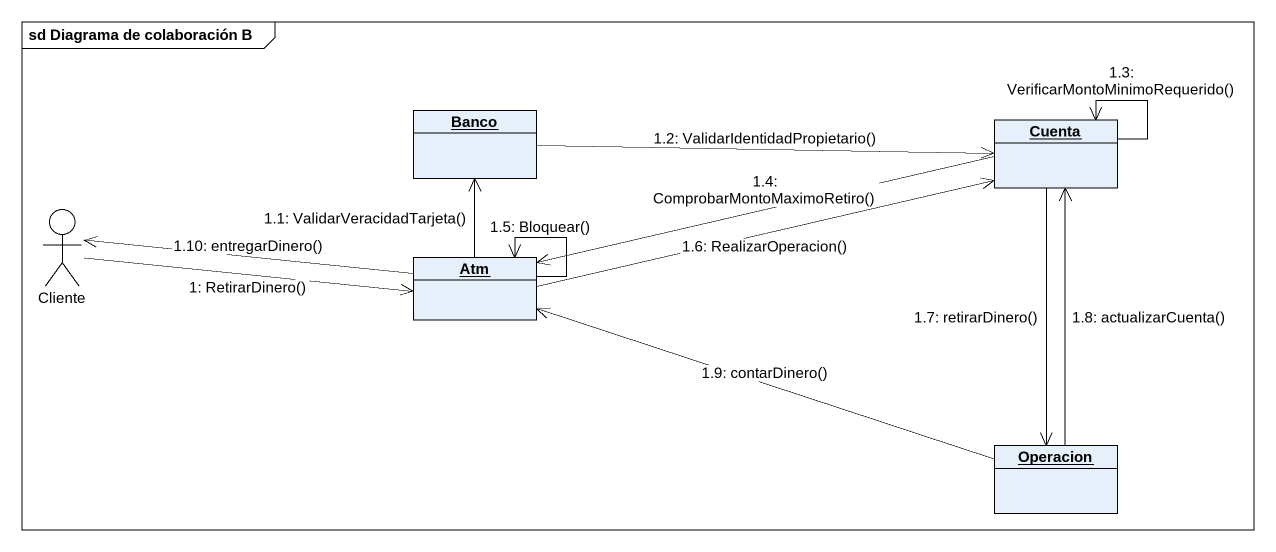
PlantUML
@startuml
mainframe sd Diagrama de colaboración B
allowmixing
hide circle
hide empty members
object Banco
object Cuenta
actor Cliente
object Atm
object Operacion
Cliente -right-> Atm : 1: RetirarDinero()
Atm -up-> Banco : 1.1: ValidarVeracidadTarjeta()
Banco -right-> Cuenta : 1.2: ValidarIdentidadPropietario()
Cuenta --> Cuenta : 1.3: VerificarMontoMinimoRequerido()
Cuenta -left-> Atm : 1.4: ComprobarMontoMaximoRetiro()
Atm --> Atm : 1.5: Bloquear()
Atm -right-> Cuenta : 1.6: RealizarOperacion()
Cuenta --> Operacion : 1.7: retirarDinero()
Operacion -up-> Cuenta : 1.8: actualizarCuenta()
Operacion -left-> Atm : 1.9: contarDinero()
Atm -left-> Cliente : 1.10: entregarDinero()
@enduml
